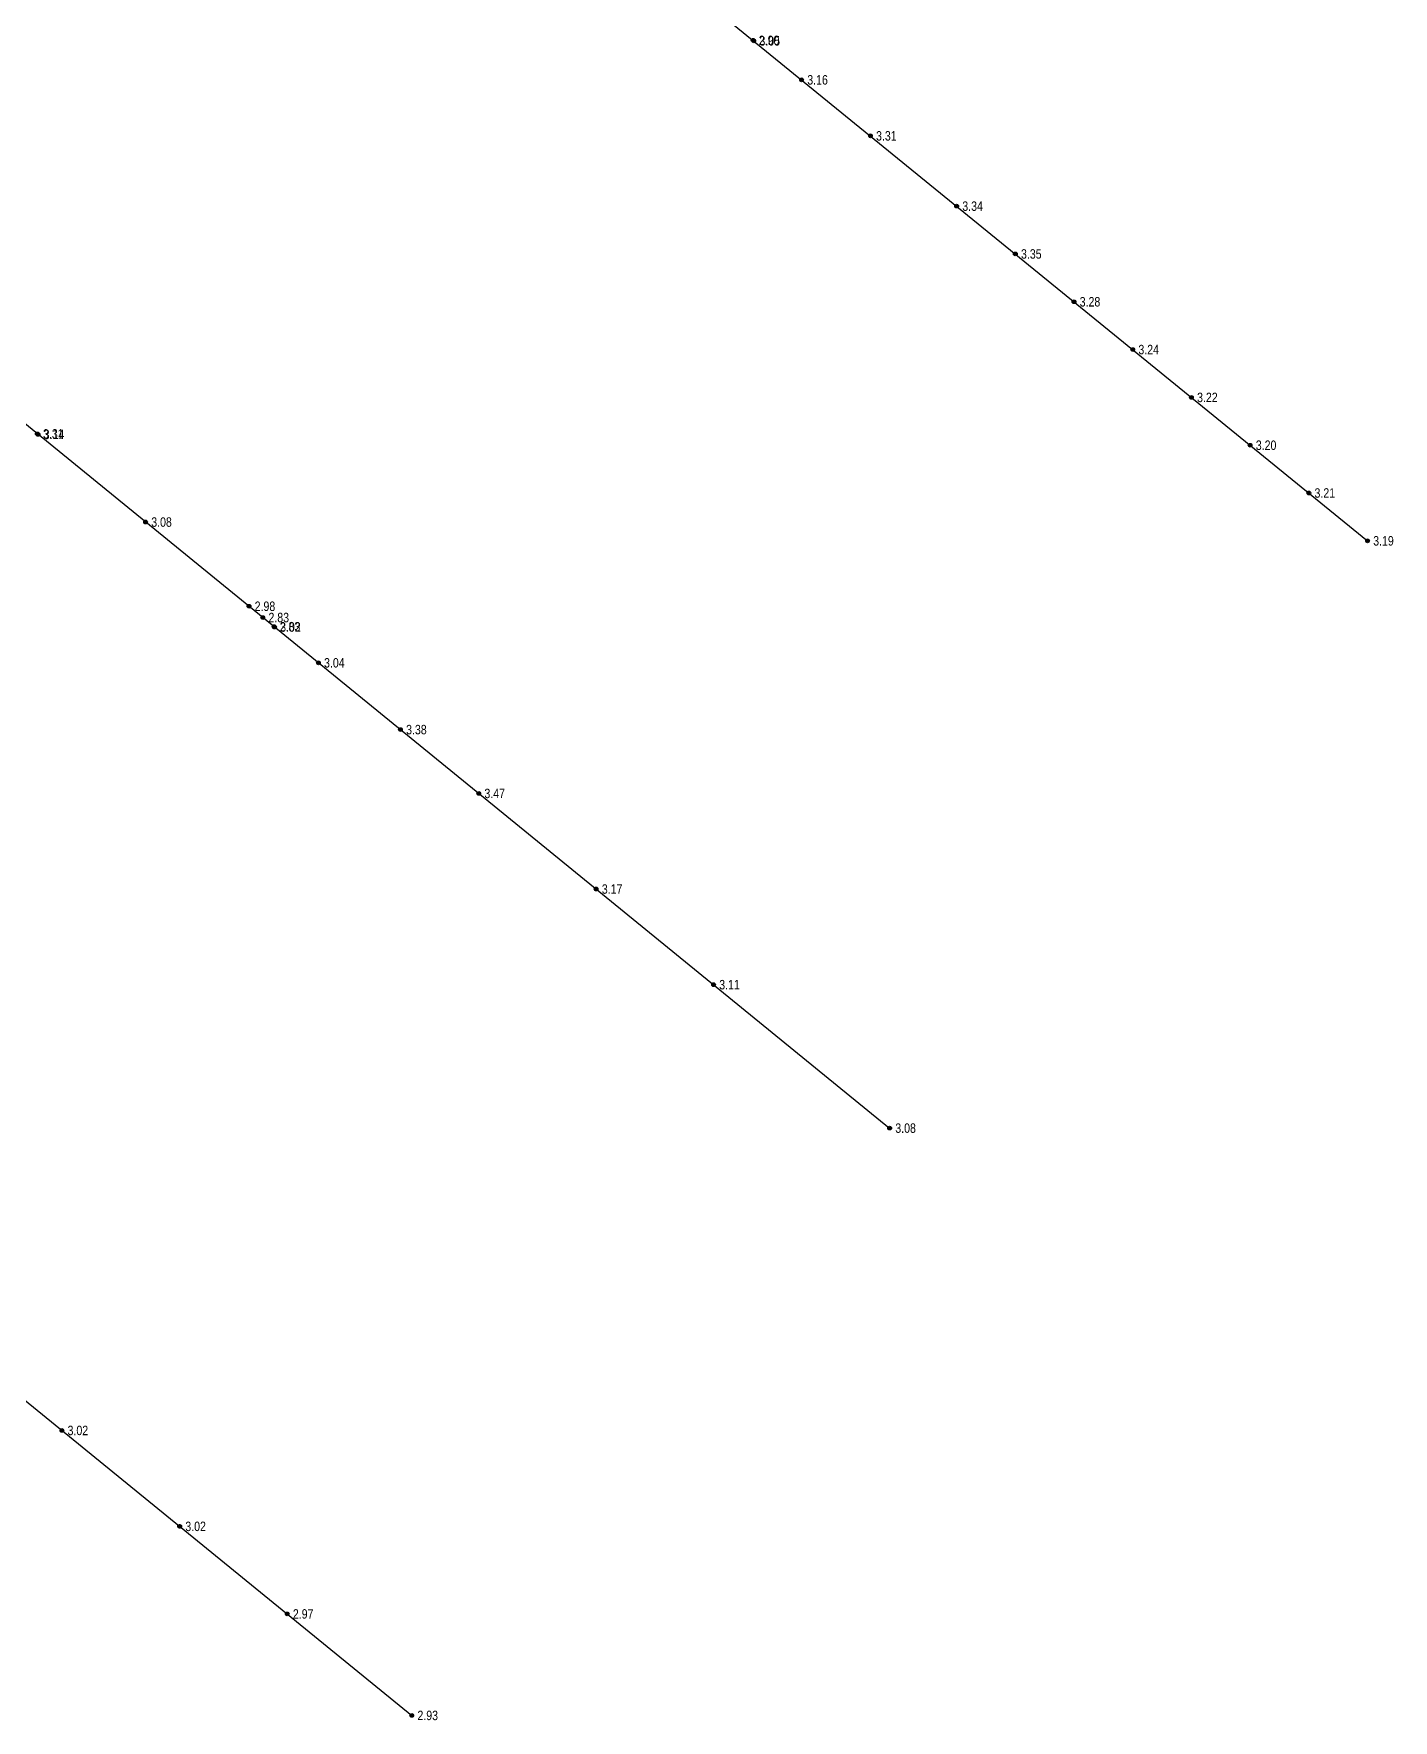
# Model space of a CAD drawing. Header units: metres. Extents: x 570677 to 573609, y 785040 to 786024.
# Drawn here: x 570858.06 to 570893.99, y 785433.87 to 785478.41 of the extents above; entities that cross this region are included whole.
import ezdxf
from ezdxf.enums import TextEntityAlignment as Align

# ---------------------------------------------------------------- set-up
doc = ezdxf.new("R2010")
doc.units = ezdxf.units.M
doc.header["$LTSCALE"] = 0.5
doc.layers.get('0').update_dxf_attribs({"linetype": 'CONTINUOUS'})
doc.layers.add('dmx', color=7, linetype='CONTINUOUS')
doc.layers.add('GCD', color=1, linetype='CONTINUOUS')
doc.styles.add('EICAD', font='arial.ttf', dxfattribs={"width": 0.8, "height": 2})

# ---------------------------------------------------------------- blocks, each defined once
blk = doc.blocks.new('gc200')
h = blk.add_hatch(color=0)
edge = h.paths.add_edge_path()
edge.add_arc((0, 0), 0.196, 0, 360)
at = {"color": 0}
blk.add_circle((0, 0), 0.196, dxfattribs=at)

msp = doc.modelspace()

# ---------------------------------------------------------------- linework, layer by layer
at = {"layer": 'dmx'}
for p, q in [((570839.021, 785509.217), (570893.305, 785465.022)), ((570826.393, 785493.707), (570880.678, 785449.512)), ((570813.766, 785478.197), (570868.051, 785434.002))]:
    msp.add_line(p, q, dxfattribs=at)

# ---------------------------------------------------------------- block references
at = {"layer": 'GCD'}
ref = msp.add_blockref('gc200', (570877.071, 785478.239, 2.9), dxfattribs=dict(at, xscale=0.25, yscale=0.25, zscale=0.25))
ref.add_attrib('height', '2.90', dxfattribs={"height": 0.25, "style": 'EICAD', "width": 0.8}).set_placement((570877.221, 785478.239), align=Align.MIDDLE_LEFT)
ref = msp.add_blockref('gc200', (570877.088, 785478.225, 3.05), dxfattribs=dict(at, xscale=0.25, yscale=0.25, zscale=0.25))
ref.add_attrib('height', '3.05', dxfattribs={"height": 0.25, "style": 'EICAD', "width": 0.8}).set_placement((570877.238, 785478.225), align=Align.MIDDLE_LEFT)
ref = msp.add_blockref('gc200', (570878.352, 785477.196, 3.156), dxfattribs=dict(at, xscale=0.25, yscale=0.25, zscale=0.25))
ref.add_attrib('height', '3.16', dxfattribs={"height": 0.25, "style": 'EICAD', "width": 0.8}).set_placement((570878.502, 785477.196, 3.156), align=Align.MIDDLE_LEFT)
ref = msp.add_blockref('gc200', (570880.169, 785475.717, 3.307), dxfattribs=dict(at, xscale=0.25, yscale=0.25, zscale=0.25))
ref.add_attrib('height', '3.31', dxfattribs={"height": 0.25, "style": 'EICAD', "width": 0.8}).set_placement((570880.319, 785475.717, 3.307), align=Align.MIDDLE_LEFT)
ref = msp.add_blockref('gc200', (570882.448, 785473.861, 3.34), dxfattribs=dict(at, xscale=0.25, yscale=0.25, zscale=0.25))
ref.add_attrib('height', '3.34', dxfattribs={"height": 0.25, "style": 'EICAD', "width": 0.8}).set_placement((570882.598, 785473.861, 3.34), align=Align.MIDDLE_LEFT)
ref = msp.add_blockref('gc200', (570883.999, 785472.598, 3.345), dxfattribs=dict(at, xscale=0.25, yscale=0.25, zscale=0.25))
ref.add_attrib('height', '3.35', dxfattribs={"height": 0.25, "style": 'EICAD', "width": 0.8}).set_placement((570884.149, 785472.598, 3.345), align=Align.MIDDLE_LEFT)
ref = msp.add_blockref('gc200', (570885.55, 785471.335, 3.277), dxfattribs=dict(at, xscale=0.25, yscale=0.25, zscale=0.25))
ref.add_attrib('height', '3.28', dxfattribs={"height": 0.25, "style": 'EICAD', "width": 0.8}).set_placement((570885.7, 785471.335, 3.277), align=Align.MIDDLE_LEFT)
ref = msp.add_blockref('gc200', (570887.101, 785470.073, 3.24), dxfattribs=dict(at, xscale=0.25, yscale=0.25, zscale=0.25))
ref.add_attrib('height', '3.24', dxfattribs={"height": 0.25, "style": 'EICAD', "width": 0.8}).set_placement((570887.251, 785470.073, 3.24), align=Align.MIDDLE_LEFT)
ref = msp.add_blockref('gc200', (570888.652, 785468.81, 3.221), dxfattribs=dict(at, xscale=0.25, yscale=0.25, zscale=0.25))
ref.add_attrib('height', '3.22', dxfattribs={"height": 0.25, "style": 'EICAD', "width": 0.8}).set_placement((570888.802, 785468.81, 3.221), align=Align.MIDDLE_LEFT)
ref = msp.add_blockref('gc200', (570858.158, 785467.846, 3.31), dxfattribs=dict(at, xscale=0.25, yscale=0.25, zscale=0.25))
ref.add_attrib('height', '3.31', dxfattribs={"height": 0.25, "style": 'EICAD', "width": 0.8}).set_placement((570858.308, 785467.846), align=Align.MIDDLE_LEFT)
ref = msp.add_blockref('gc200', (570858.176, 785467.832, 3.14), dxfattribs=dict(at, xscale=0.25, yscale=0.25, zscale=0.25))
ref.add_attrib('height', '3.14', dxfattribs={"height": 0.25, "style": 'EICAD', "width": 0.8}).set_placement((570858.326, 785467.832), align=Align.MIDDLE_LEFT)
ref = msp.add_blockref('gc200', (570890.203, 785467.547, 3.2), dxfattribs=dict(at, xscale=0.25, yscale=0.25, zscale=0.25))
ref.add_attrib('height', '3.20', dxfattribs={"height": 0.25, "style": 'EICAD', "width": 0.8}).set_placement((570890.353, 785467.547, 3.2), align=Align.MIDDLE_LEFT)
ref = msp.add_blockref('gc200', (570891.754, 785466.285, 3.206), dxfattribs=dict(at, xscale=0.25, yscale=0.25, zscale=0.25))
ref.add_attrib('height', '3.21', dxfattribs={"height": 0.25, "style": 'EICAD', "width": 0.8}).set_placement((570891.904, 785466.285, 3.206), align=Align.MIDDLE_LEFT)
ref = msp.add_blockref('gc200', (570861.018, 785465.518, 3.084), dxfattribs=dict(at, xscale=0.25, yscale=0.25, zscale=0.25))
ref.add_attrib('height', '3.08', dxfattribs={"height": 0.25, "style": 'EICAD', "width": 0.8}).set_placement((570861.168, 785465.518, 3.084), align=Align.MIDDLE_LEFT)
ref = msp.add_blockref('gc200', (570893.305, 785465.022, 3.19), dxfattribs=dict(at, xscale=0.25, yscale=0.25, zscale=0.25))
ref.add_attrib('height', '3.19', dxfattribs={"height": 0.25, "style": 'EICAD', "width": 0.8}).set_placement((570893.455, 785465.022), align=Align.MIDDLE_LEFT)
ref = msp.add_blockref('gc200', (570863.75, 785463.294, 2.984), dxfattribs=dict(at, xscale=0.25, yscale=0.25, zscale=0.25))
ref.add_attrib('height', '2.98', dxfattribs={"height": 0.25, "style": 'EICAD', "width": 0.8}).set_placement((570863.9, 785463.294, 2.984), align=Align.MIDDLE_LEFT)
ref = msp.add_blockref('gc200', (570864.115, 785462.996, 2.831), dxfattribs=dict(at, xscale=0.25, yscale=0.25, zscale=0.25))
ref.add_attrib('height', '2.83', dxfattribs={"height": 0.25, "style": 'EICAD', "width": 0.8}).set_placement((570864.265, 785462.996, 2.831), align=Align.MIDDLE_LEFT)
ref = msp.add_blockref('gc200', (570864.413, 785462.754, 2.83), dxfattribs=dict(at, xscale=0.25, yscale=0.25, zscale=0.25))
ref.add_attrib('height', '2.83', dxfattribs={"height": 0.25, "style": 'EICAD', "width": 0.8}).set_placement((570864.563, 785462.754), align=Align.MIDDLE_LEFT)
ref = msp.add_blockref('gc200', (570864.424, 785462.745, 3.02), dxfattribs=dict(at, xscale=0.25, yscale=0.25, zscale=0.25))
ref.add_attrib('height', '3.02', dxfattribs={"height": 0.25, "style": 'EICAD', "width": 0.8}).set_placement((570864.574, 785462.745), align=Align.MIDDLE_LEFT)
ref = msp.add_blockref('gc200', (570865.584, 785461.8, 3.036), dxfattribs=dict(at, xscale=0.25, yscale=0.25, zscale=0.25))
ref.add_attrib('height', '3.04', dxfattribs={"height": 0.25, "style": 'EICAD', "width": 0.8}).set_placement((570865.734, 785461.8, 3.036), align=Align.MIDDLE_LEFT)
ref = msp.add_blockref('gc200', (570867.752, 785460.036, 3.382), dxfattribs=dict(at, xscale=0.25, yscale=0.25, zscale=0.25))
ref.add_attrib('height', '3.38', dxfattribs={"height": 0.25, "style": 'EICAD', "width": 0.8}).set_placement((570867.902, 785460.036, 3.382), align=Align.MIDDLE_LEFT)
ref = msp.add_blockref('gc200', (570869.821, 785458.351, 3.47), dxfattribs=dict(at, xscale=0.25, yscale=0.25, zscale=0.25))
ref.add_attrib('height', '3.47', dxfattribs={"height": 0.25, "style": 'EICAD', "width": 0.8}).set_placement((570869.971, 785458.351, 3.47), align=Align.MIDDLE_LEFT)
ref = msp.add_blockref('gc200', (570872.923, 785455.826, 3.17), dxfattribs=dict(at, xscale=0.25, yscale=0.25, zscale=0.25))
ref.add_attrib('height', '3.17', dxfattribs={"height": 0.25, "style": 'EICAD', "width": 0.8}).set_placement((570873.073, 785455.826, 3.17), align=Align.MIDDLE_LEFT)
ref = msp.add_blockref('gc200', (570876.025, 785453.3, 3.11), dxfattribs=dict(at, xscale=0.25, yscale=0.25, zscale=0.25))
ref.add_attrib('height', '3.11', dxfattribs={"height": 0.25, "style": 'EICAD', "width": 0.8}).set_placement((570876.175, 785453.3, 3.11), align=Align.MIDDLE_LEFT)
ref = msp.add_blockref('gc200', (570880.678, 785449.512, 3.08), dxfattribs=dict(at, xscale=0.25, yscale=0.25, zscale=0.25))
ref.add_attrib('height', '3.08', dxfattribs={"height": 0.25, "style": 'EICAD', "width": 0.8}).set_placement((570880.828, 785449.512), align=Align.MIDDLE_LEFT)
ref = msp.add_blockref('gc200', (570858.807, 785441.528, 3.016), dxfattribs=dict(at, xscale=0.25, yscale=0.25, zscale=0.25))
ref.add_attrib('height', '3.02', dxfattribs={"height": 0.25, "style": 'EICAD', "width": 0.8}).set_placement((570858.957, 785441.528, 3.016), align=Align.MIDDLE_LEFT)
ref = msp.add_blockref('gc200', (570861.918, 785438.995, 3.017), dxfattribs=dict(at, xscale=0.25, yscale=0.25, zscale=0.25))
ref.add_attrib('height', '3.02', dxfattribs={"height": 0.25, "style": 'EICAD', "width": 0.8}).set_placement((570862.068, 785438.995, 3.017), align=Align.MIDDLE_LEFT)
ref = msp.add_blockref('gc200', (570864.76, 785436.682, 2.97), dxfattribs=dict(at, xscale=0.25, yscale=0.25, zscale=0.25))
ref.add_attrib('height', '2.97', dxfattribs={"height": 0.25, "style": 'EICAD', "width": 0.8}).set_placement((570864.91, 785436.682, 2.97), align=Align.MIDDLE_LEFT)
ref = msp.add_blockref('gc200', (570868.051, 785434.002, 2.93), dxfattribs=dict(at, xscale=0.25, yscale=0.25, zscale=0.25))
ref.add_attrib('height', '2.93', dxfattribs={"height": 0.25, "style": 'EICAD', "width": 0.8}).set_placement((570868.201, 785434.002), align=Align.MIDDLE_LEFT)

doc.saveas('drawing.dxf')
